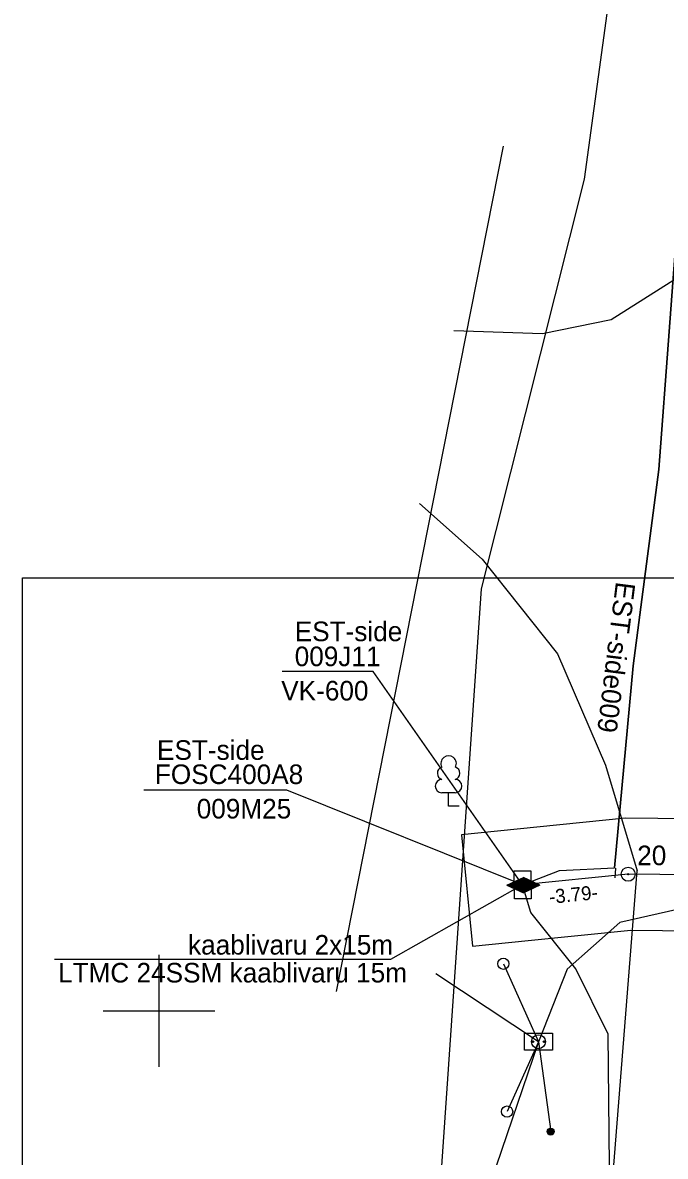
# Model space of a CAD drawing. Extents: x 627545 to 627712, y 6461967 to 6462850.
# Drawn here: x 627545.12 to 627568.12, y 6462194.8 to 6462235.32 of the extents above; entities that cross this region are included whole.
import ezdxf

# ---------------------------------------------------------------- set-up
doc = ezdxf.new("R2010")
doc.units = 0
for name, color, linetype in [('JOONSIDE', 7, 'Continuous'), ('KOORDPUNKT', 7, 'Continuous'), ('MOOTKORG-EH2000', 7, 'Continuous'), ('MOOTMPUNKT', 7, 'Continuous'), ('MOOTNR', 7, 'Continuous'), ('MOOTPIIR', 7, 'Continuous'), ('MPOHULIIN', 7, 'Continuous'), ('PIIR', 7, 'Continuous'), ('POST', 7, 'Continuous'), ('PUU', 7, 'Continuous'), ('SIOHULIIN', 7, 'Continuous'), ('SIRAJATIS', 7, 'Continuous'), ('SITRASS', 7, 'Continuous'), ('TEE', 7, 'Continuous'), ('VORK', 7, 'Continuous'), ('VORMISTUS', 7, 'Continuous')]:
    doc.layers.add(name, color=color, linetype=linetype)

msp = doc.modelspace()

# ---------------------------------------------------------------- linework, layer by layer
at = {"layer": 'KOORDPUNKT'}
for radius in [0.25, 0.025, 0.0221, 0.0191, 0.0161, 0.0132, 0.0102, 0.00726, 0.0043]:
    msp.add_circle((627566.787, 6462204.879), radius, dxfattribs=at)
at = {"layer": 'MOOTMPUNKT'}
msp.add_circle((627563.012, 6462204.499), 0.1, dxfattribs=at)
at = {"layer": 'MOOTPIIR'}
msp.add_lwpolyline([(627580.367, 6462192.254), (627580.272, 6462202.763), (627578.65, 6462206.463), (627575.923, 6462206.786), (627566.697, 6462206.88), (627562.812, 6462206.489), (627560.822, 6462206.289), (627561.222, 6462202.309), (627563.212, 6462202.509), (627566.877, 6462202.878), (627575.942, 6462202.785), (627576.279, 6462201.96), (627576.367, 6462192.146)], dxfattribs=at)
at = {"layer": 'MPOHULIIN'}
msp.add_lwpolyline([(627556.35, 6462200.686), (627562.331, 6462230.905)], dxfattribs=at)
at = {"layer": 'PIIR'}
msp.add_lwpolyline([(627589.79, 6462516.84), (627581.23, 6462396.82), (627582.13, 6462396.47), (627574.93, 6462311.33), (627568.87, 6462256.48), (627565.21, 6462229.72), (627561.53, 6462215.08), (627558.49, 6462170.86), (627558.74, 6462147.5), (627566.37, 6462073.66), (627572.1, 6462034.19), (627579.38, 6461966.7), (627594.93, 6461970.55), (627587.49, 6462032.65), (627585.28, 6462054.53), (627584.37, 6462057.43), (627576.15, 6462140.95), (627574.85, 6462154.77), (627578.3, 6462203.26), (627578.53, 6462203.79), (627587.6, 6462286.11), (627595.68, 6462346.49), (627597.88, 6462375.7), (627610.53, 6462576.31)], dxfattribs=at)
at = {"layer": 'POST'}
for points in [[(627562.322, 6462201.68), (627563.58, 6462198.893)], [(627563.58, 6462198.893), (627562.456, 6462196.395)], [(627563.58, 6462198.893), (627564.015, 6462195.679)]]:
    msp.add_lwpolyline(points, dxfattribs=at)
for centre, radius in [((627562.322, 6462201.68), 0.2), ((627563.58, 6462198.893), 0.25), ((627562.456, 6462196.395), 0.2), ((627564.015, 6462195.679), 0.125), ((627564.015, 6462195.679), 0.105), ((627564.015, 6462195.679), 0.0851), ((627564.015, 6462195.679), 0.0651), ((627564.015, 6462195.679), 0.0451), ((627564.015, 6462195.679), 0.0251), ((627564.015, 6462195.679), 0.00511)]:
    msp.add_circle(centre, radius, dxfattribs=at)
at = {"layer": 'PUU'}
for p, q in [((627560.603, 6462207.793), (627560.123, 6462207.793)), ((627560.363, 6462207.318), (627560.363, 6462207.793)), ((627560.743, 6462207.318), (627560.363, 6462207.318))]:
    msp.add_line(p, q, dxfattribs=at)
for centre, radius, start, end in [((627560.363, 6462208.838), 0.277, 332.5799, 207.4201), ((627560.193, 6462208.491), 0.233, 109.0217, 253.1415), ((627560.533, 6462208.491), 0.233, 286.8508, 70.9859), ((627560.126, 6462208.03), 0.238, 90.0016, 269.3953), ((627560.6, 6462208.03), 0.238, 270.6047, 89.9984)]:
    msp.add_arc(centre, radius, start, end, dxfattribs=at)
at = {"layer": 'SIOHULIIN'}
for q in [(627559.903, 6462201.314), (627558.847, 6462184.971)]:
    msp.add_line((627563.58, 6462198.893), q, dxfattribs=at)
at = {"layer": 'SIRAJATIS'}
for points in [[(627563.012, 6462204.499), (627557.667, 6462212.122), (627554.41, 6462212.122)], [(627563.012, 6462204.499), (627558.28, 6462201.836), (627546.266, 6462201.836)]]:
    msp.add_lwpolyline(points, dxfattribs=at)
for points in [[(627562.716, 6462203.997), (627562.708, 6462204.997), (627563.308, 6462205.001), (627563.316, 6462204.001)], [(627563.08, 6462199.193), (627564.08, 6462199.193), (627564.08, 6462198.593), (627563.08, 6462198.593)]]:
    msp.add_lwpolyline(points, close=True, dxfattribs=at)
for centre, radius in [((627563.01, 6462204.699), 0.0304), ((627563.01, 6462204.699), 0.029), ((627563.01, 6462204.699), 0.0277), ((627563.01, 6462204.699), 0.0263), ((627563.01, 6462204.699), 0.0249), ((627563.01, 6462204.699), 0.0236), ((627563.01, 6462204.699), 0.0222), ((627563.01, 6462204.699), 0.0209), ((627563.01, 6462204.699), 0.0195), ((627563.01, 6462204.699), 0.0181), ((627563.01, 6462204.699), 0.0168), ((627563.01, 6462204.699), 0.0154), ((627563.01, 6462204.699), 0.014), ((627563.01, 6462204.699), 0.0127), ((627563.01, 6462204.699), 0.0113), ((627563.01, 6462204.699), 0.00996), ((627563.01, 6462204.699), 0.0086), ((627563.01, 6462204.699), 0.00724), ((627563.01, 6462204.699), 0.00587), ((627563.01, 6462204.699), 0.00451), ((627563.01, 6462204.699), 0.00315), ((627563.01, 6462204.699), 0.00179), ((627563.01, 6462204.699), 0.000426), ((627563.014, 6462204.299), 0.0304), ((627563.014, 6462204.299), 0.029), ((627563.014, 6462204.299), 0.0277), ((627563.014, 6462204.299), 0.0263), ((627563.014, 6462204.299), 0.0249), ((627563.014, 6462204.299), 0.0236), ((627563.014, 6462204.299), 0.0222), ((627563.014, 6462204.299), 0.0209), ((627563.014, 6462204.299), 0.0195), ((627563.014, 6462204.299), 0.0181), ((627563.014, 6462204.299), 0.0168), ((627563.014, 6462204.299), 0.0154), ((627563.014, 6462204.299), 0.014), ((627563.014, 6462204.299), 0.0127), ((627563.014, 6462204.299), 0.0113), ((627563.014, 6462204.299), 0.00996), ((627563.014, 6462204.299), 0.0086), ((627563.014, 6462204.299), 0.00724), ((627563.014, 6462204.299), 0.00587), ((627563.014, 6462204.299), 0.00451), ((627563.014, 6462204.299), 0.00315), ((627563.014, 6462204.299), 0.00179), ((627563.014, 6462204.299), 0.000426), ((627563.38, 6462198.893), 0.0304), ((627563.38, 6462198.893), 0.029), ((627563.38, 6462198.893), 0.0277), ((627563.38, 6462198.893), 0.0263), ((627563.38, 6462198.893), 0.0249), ((627563.38, 6462198.893), 0.0236), ((627563.38, 6462198.893), 0.0222), ((627563.38, 6462198.893), 0.0209), ((627563.38, 6462198.893), 0.0195), ((627563.38, 6462198.893), 0.0181), ((627563.38, 6462198.893), 0.0168), ((627563.38, 6462198.893), 0.0154), ((627563.38, 6462198.893), 0.014), ((627563.38, 6462198.893), 0.0127), ((627563.38, 6462198.893), 0.0113), ((627563.38, 6462198.893), 0.00996), ((627563.38, 6462198.893), 0.0086), ((627563.38, 6462198.893), 0.00724), ((627563.38, 6462198.893), 0.00587), ((627563.38, 6462198.893), 0.00451), ((627563.38, 6462198.893), 0.00315), ((627563.38, 6462198.893), 0.00179), ((627563.38, 6462198.893), 0.000426), ((627563.78, 6462198.893), 0.0304), ((627563.78, 6462198.893), 0.029), ((627563.78, 6462198.893), 0.0277), ((627563.78, 6462198.893), 0.0263), ((627563.78, 6462198.893), 0.0249), ((627563.78, 6462198.893), 0.0236), ((627563.78, 6462198.893), 0.0222), ((627563.78, 6462198.893), 0.0209), ((627563.78, 6462198.893), 0.0195), ((627563.78, 6462198.893), 0.0181), ((627563.78, 6462198.893), 0.0168), ((627563.78, 6462198.893), 0.0154), ((627563.78, 6462198.893), 0.014), ((627563.78, 6462198.893), 0.0127), ((627563.78, 6462198.893), 0.0113), ((627563.78, 6462198.893), 0.00996), ((627563.78, 6462198.893), 0.0086), ((627563.78, 6462198.893), 0.00724), ((627563.78, 6462198.893), 0.00587), ((627563.78, 6462198.893), 0.00451), ((627563.78, 6462198.893), 0.00315), ((627563.78, 6462198.893), 0.00179), ((627563.78, 6462198.893), 0.000426)]:
    msp.add_circle(centre, radius, dxfattribs=at)
at = {"layer": 'SITRASS'}
for p, q in [((627566.339, 6462205.098), (627566.313, 6462204.753)), ((627562.442, 6462204.49), (627563.037, 6462204.761)), ((627562.442, 6462204.49), (627563.037, 6462204.219)), ((627562.469, 6462204.502), (627562.485, 6462204.471)), ((627562.492, 6462204.513), (627562.522, 6462204.454)), ((627562.514, 6462204.523), (627562.559, 6462204.437)), ((627562.537, 6462204.533), (627562.596, 6462204.42)), ((627562.56, 6462204.544), (627562.633, 6462204.403)), ((627562.583, 6462204.554), (627562.669, 6462204.387)), ((627562.605, 6462204.565), (627562.706, 6462204.37)), ((627562.628, 6462204.575), (627562.743, 6462204.353)), ((627562.651, 6462204.585), (627562.78, 6462204.336)), ((627562.674, 6462204.596), (627562.817, 6462204.319)), ((627562.696, 6462204.606), (627562.854, 6462204.302)), ((627562.719, 6462204.617), (627562.891, 6462204.286)), ((627562.742, 6462204.627), (627562.928, 6462204.269)), ((627562.765, 6462204.637), (627562.964, 6462204.252)), ((627562.788, 6462204.648), (627563.001, 6462204.235)), ((627562.81, 6462204.658), (627563.038, 6462204.219)), ((627562.833, 6462204.669), (627563.06, 6462204.23)), ((627562.856, 6462204.679), (627563.083, 6462204.24)), ((627562.879, 6462204.689), (627563.106, 6462204.251)), ((627562.901, 6462204.7), (627563.129, 6462204.261)), ((627562.924, 6462204.71), (627563.151, 6462204.271)), ((627562.947, 6462204.721), (627563.174, 6462204.282)), ((627562.97, 6462204.731), (627563.197, 6462204.292)), ((627562.993, 6462204.741), (627563.22, 6462204.303)), ((627563.015, 6462204.752), (627563.242, 6462204.313)), ((627563.631, 6462204.49), (627563.037, 6462204.761)), ((627563.631, 6462204.49), (627563.037, 6462204.219)), ((627563.039, 6462204.76), (627563.265, 6462204.323)), ((627563.076, 6462204.743), (627563.288, 6462204.334)), ((627563.113, 6462204.727), (627563.311, 6462204.344)), ((627563.15, 6462204.71), (627563.334, 6462204.355)), ((627563.186, 6462204.693), (627563.356, 6462204.365)), ((627563.223, 6462204.676), (627563.379, 6462204.375)), ((627563.26, 6462204.659), (627563.402, 6462204.386)), ((627563.297, 6462204.642), (627563.425, 6462204.396)), ((627563.334, 6462204.626), (627563.447, 6462204.407)), ((627563.371, 6462204.609), (627563.47, 6462204.417)), ((627563.408, 6462204.592), (627563.493, 6462204.427)), ((627563.445, 6462204.575), (627563.516, 6462204.438)), ((627563.481, 6462204.558), (627563.538, 6462204.448)), ((627563.518, 6462204.542), (627563.561, 6462204.458)), ((627563.555, 6462204.525), (627563.584, 6462204.469)), ((627563.592, 6462204.508), (627563.607, 6462204.479)), ((627563.629, 6462204.491), (627563.63, 6462204.49))]:
    msp.add_line(p, q, dxfattribs=at)
for points in [[(627563.012, 6462204.499), (627564.329, 6462205.019), (627566.299, 6462205.114), (627566.965, 6462212.326), (627567.88, 6462219.346), (627568.619, 6462229.219), (627568.739, 6462230.013)], [(627568.619, 6462229.219), (627567.88, 6462219.346), (627566.965, 6462212.326), (627566.299, 6462205.114)], [(627563.012, 6462204.499), (627554.57, 6462207.881), (627549.456, 6462207.881)], [(627577.26, 6462205.981), (627573.087, 6462204.641), (627566.49, 6462203.15), (627564.6, 6462201.49), (627563.58, 6462198.893)], [(627583.67, 6462110.383), (627582.093, 6462119.816), (627580.942, 6462132.248), (627580.536, 6462138.277), (627580.831, 6462144.252), (627581.34, 6462145.977), (627582.651, 6462149.74), (627583.095, 6462150.789), (627583.024, 6462152.788), (627583.046, 6462154.461), (627582.861, 6462157), (627582.103, 6462159.154), (627580.24, 6462169.17), (627578.77, 6462183.199), (627578.367, 6462192.2), (627578.276, 6462202.361), (627577.339, 6462204.653), (627577.288, 6462205.257), (627576.944, 6462204.775), (627566.787, 6462204.879), (627563.012, 6462204.499)], [(627576.944, 6462204.775), (627566.787, 6462204.879), (627563.012, 6462204.499)], [(627567.171, 6462104.08), (627566.535, 6462110.135), (627565.606, 6462117.296), (627565.264, 6462121.667), (627564.407, 6462135.106), (627563.822, 6462148.131), (627563.678, 6462158.503), (627564.019, 6462169.193), (627565.062, 6462183.048), (627566.115, 6462194.45), (627566.077, 6462199.168), (627564.913, 6462201.493), (627563.3, 6462203.506), (627563.012, 6462204.499)]]:
    msp.add_lwpolyline(points, dxfattribs=at)
at = {"layer": 'TEE'}
for points in [[(627569.095, 6462226.544), (627566.182, 6462224.697), (627563.719, 6462224.193), (627560.548, 6462224.299)], [(627559.323, 6462218.137), (627561.558, 6462216.138), (627564.254, 6462212.761), (627565.98, 6462208.773), (627567.107, 6462205.004)], [(627567.551, 6462104.104), (627566.661, 6462112.599), (627565.288, 6462127.546), (627564.41, 6462142.656), (627564.182, 6462157.729), (627564.625, 6462172.972), (627565.896, 6462189.663), (627567.107, 6462205.004)]]:
    msp.add_lwpolyline(points, dxfattribs=at)
at = {"layer": 'VORK'}
for p, q in [((627550, 6462202), (627550, 6462198)), ((627548, 6462200), (627552, 6462200))]:
    msp.add_line(p, q, dxfattribs=at)
at = {"layer": 'VORMISTUS'}
msp.add_lwpolyline([(627545.124, 6462071.97), (627545.124, 6462215.47), (627637.624, 6462215.47), (627637.624, 6462071.97)], close=True, dxfattribs=at)

# ---------------------------------------------------------------- texts
at = {"layer": 'JOONSIDE'}
msp.add_text('-3.79-', height=0.5, rotation=5.7482, dxfattribs=at).set_placement((627563.982, 6462203.818))
at = {"layer": 'KOORDPUNKT'}
msp.add_text('20 ', height=0.7, dxfattribs=at).set_placement((627567.111, 6462205.203))
at = {"layer": 'MOOTKORG-EH2000'}
msp.add_text(' 41.80', height=0.1, dxfattribs=at).set_placement((627563.012, 6462204.449))
at = {"layer": 'MOOTNR'}
msp.add_text('151 ', height=0.1, dxfattribs=at).set_placement((627562.802, 6462204.449))
at = {"layer": 'SIRAJATIS'}
msp.add_text('EST-side009', height=0.7, rotation=262.8195, dxfattribs=at).set_placement((627566.353, 6462215.357))
for s, p in [('EST-side', (627554.857, 6462213.211)), ('009J11', (627554.857, 6462212.317)), ('VK-600', (627554.375, 6462211.091)), ('kaablivaru 2x15m', (627551.042, 6462202.007)), ('LTMC 24SSM kaablivaru 15m', (627546.39, 6462201.01))]:
    msp.add_text(s, height=0.7, dxfattribs=at).set_placement(p)
at = {"layer": 'SITRASS'}
for s, p in [('EST-side', (627549.931, 6462208.969)), ('FOSC400A8', (627549.855, 6462208.104)), ('009M25', (627551.352, 6462206.872))]:
    msp.add_text(s, height=0.7, dxfattribs=at).set_placement(p)

doc.saveas('drawing.dxf')
